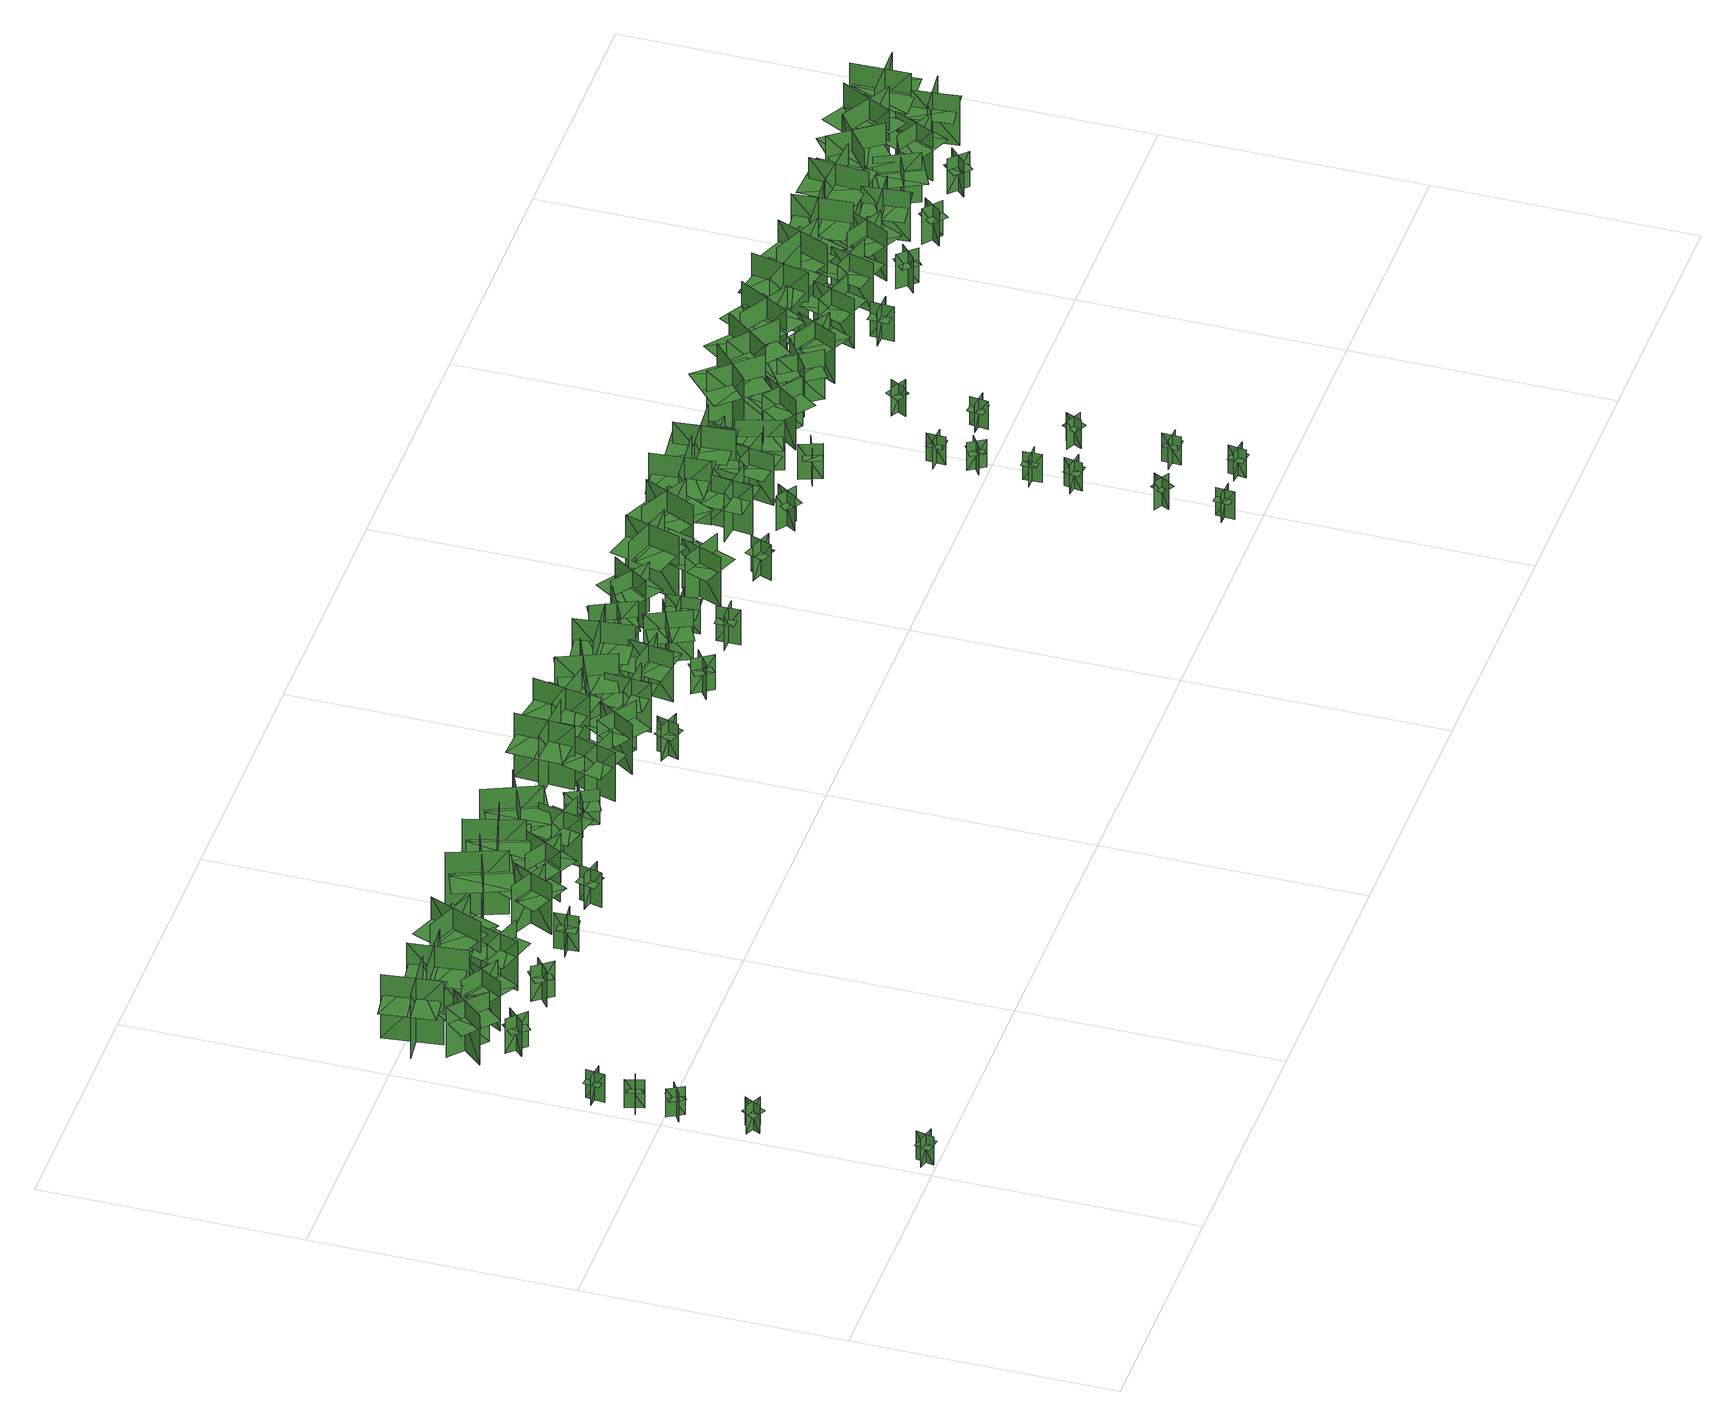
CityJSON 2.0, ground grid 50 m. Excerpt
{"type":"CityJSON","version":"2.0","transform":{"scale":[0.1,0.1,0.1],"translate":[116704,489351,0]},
"CityObjects":{
"tree1":{"type":"SolitaryVegetationObject","geometry":[{"type":"MultiSurface","lod":"1","boundaries":[[[0,1,2]],[[0,2,3]],[[4,5,6]],[[4,6,7]],[[8,9,10]],[[8,10,11]],[[8,11,12]],[[8,12,13]]]}]},
"tree2":{"type":"SolitaryVegetationObject","geometry":[{"type":"MultiSurface","lod":"1","boundaries":[[[14,15,16]],[[14,16,17]],[[18,19,20]],[[18,20,21]],[[22,23,24]],[[22,24,25]],[[22,25,26]],[[22,26,27]]]}]},
"tree3":{"type":"SolitaryVegetationObject","geometry":[{"type":"MultiSurface","lod":"1","boundaries":[[[28,29,30]],[[28,30,31]],[[32,33,34]],[[32,34,35]],[[36,37,38]],[[36,38,39]],[[36,39,40]],[[36,40,41]]]}]},
"tree4":{"type":"SolitaryVegetationObject","geometry":[{"type":"MultiSurface","lod":"1","boundaries":[[[42,43,44]],[[42,44,45]],[[46,47,48]],[[46,48,49]],[[50,51,52]],[[50,52,53]],[[50,53,54]],[[50,54,55]]]}]},
"tree5":{"type":"SolitaryVegetationObject","geometry":[{"type":"MultiSurface","lod":"1","boundaries":[[[56,57,58]],[[56,58,59]],[[60,61,62]],[[60,62,63]],[[64,65,66]],[[64,66,67]],[[64,67,68]],[[64,68,69]]]}]},
"tree6":{"type":"SolitaryVegetationObject","geometry":[{"type":"MultiSurface","lod":"1","boundaries":[[[70,71,72]],[[70,72,73]],[[74,75,76]],[[74,76,77]],[[78,79,80]],[[78,80,81]],[[78,81,82]],[[78,82,83]]]}]},
"tree7":{"type":"SolitaryVegetationObject","geometry":[{"type":"MultiSurface","lod":"1","boundaries":[[[84,85,86]],[[84,86,87]],[[88,89,90]],[[88,90,91]],[[92,93,94]],[[92,94,95]],[[92,95,96]],[[92,96,97]]]}]},
"tree8":{"type":"SolitaryVegetationObject","geometry":[{"type":"MultiSurface","lod":"1","boundaries":[[[98,99,100]],[[98,100,101]],[[102,103,104]],[[102,104,105]],[[106,107,108]],[[106,108,109]],[[106,109,110]],[[106,110,111]]]}]},
"tree9":{"type":"SolitaryVegetationObject","geometry":[{"type":"MultiSurface","lod":"1","boundaries":[[[112,113,114]],[[112,114,115]],[[116,117,118]],[[116,118,119]],[[120,121,122]],[[120,122,123]],[[120,123,124]],[[120,124,125]]]}]},
"tree10":{"type":"SolitaryVegetationObject","geometry":[{"type":"MultiSurface","lod":"1","boundaries":[[[126,127,128]],[[126,128,129]],[[130,131,132]],[[130,132,133]],[[134,135,136]],[[134,136,137]],[[134,137,138]],[[134,138,139]]]}]},
"tree11":{"type":"SolitaryVegetationObject","geometry":[{"type":"MultiSurface","lod":"1","boundaries":[[[140,141,142]],[[140,142,143]],[[144,145,146]],[[144,146,147]],[[148,149,150]],[[148,150,151]],[[148,151,152]],[[148,152,153]]]}]},
"tree12":{"type":"SolitaryVegetationObject","geometry":[{"type":"MultiSurface","lod":"1","boundaries":[[[154,155,156]],[[154,156,157]],[[158,159,160]],[[158,160,161]],[[162,163,164]],[[162,164,165]],[[162,165,166]],[[162,166,167]]]}]},
"tree13":{"type":"SolitaryVegetationObject","geometry":[{"type":"MultiSurface","lod":"1","boundaries":[[[168,169,170]],[[168,170,171]],[[172,173,174]],[[172,174,175]],[[176,177,178]],[[176,178,179]],[[176,179,180]],[[176,180,181]]]}]},
"tree14":{"type":"SolitaryVegetationObject","geometry":[{"type":"MultiSurface","lod":"1","boundaries":[[[182,183,184]],[[182,184,185]],[[186,187,188]],[[186,188,189]],[[190,191,192]],[[190,192,193]],[[190,193,194]],[[190,194,195]]]}]},
"tree15":{"type":"SolitaryVegetationObject","geometry":[{"type":"MultiSurface","lod":"1","boundaries":[[[196,197,198]],[[196,198,199]],[[200,201,202]],[[200,202,203]],[[204,205,206]],[[204,206,207]],[[204,207,208]],[[204,208,209]]]}]},
"tree16":{"type":"SolitaryVegetationObject","geometry":[{"type":"MultiSurface","lod":"1","boundaries":[[[210,211,212]],[[210,212,213]],[[214,215,216]],[[214,216,217]],[[218,219,220]],[[218,220,221]],[[218,221,222]],[[218,222,223]]]}]},
"tree17":{"type":"SolitaryVegetationObject","geometry":[{"type":"MultiSurface","lod":"1","boundaries":[[[224,225,226]],[[224,226,227]],[[228,229,230]],[[228,230,231]],[[232,233,234]],[[232,234,235]],[[232,235,236]],[[232,236,237]]]}]},
"tree18":{"type":"SolitaryVegetationObject","geometry":[{"type":"MultiSurface","lod":"1","boundaries":[[[238,239,240]],[[238,240,241]],[[242,243,244]],[[242,244,245]],[[246,247,248]],[[246,248,249]],[[246,249,250]],[[246,250,251]]]}]},
"tree19":{"type":"SolitaryVegetationObject","geometry":[{"type":"MultiSurface","lod":"1","boundaries":[[[252,253,254]],[[252,254,255]],[[256,257,258]],[[256,258,259]],[[260,261,262]],[[260,262,263]],[[260,263,264]],[[260,264,265]]]}]},
"tree20":{"type":"SolitaryVegetationObject","geometry":[{"type":"MultiSurface","lod":"1","boundaries":[[[266,267,268]],[[266,268,269]],[[270,271,272]],[[270,272,273]],[[274,275,276]],[[274,276,277]],[[274,277,278]],[[274,278,279]]]}]},
"tree21":{"type":"SolitaryVegetationObject","geometry":[{"type":"MultiSurface","lod":"1","boundaries":[[[280,281,282]],[[280,282,283]],[[284,285,286]],[[284,286,287]],[[288,289,290]],[[288,290,291]],[[288,291,292]],[[288,292,293]]]}]},
"tree22":{"type":"SolitaryVegetationObject","geometry":[{"type":"MultiSurface","lod":"1","boundaries":[[[294,295,296]],[[294,296,297]],[[298,299,300]],[[298,300,301]],[[302,303,304]],[[302,304,305]],[[302,305,306]],[[302,306,307]]]}]},
"tree23":{"type":"SolitaryVegetationObject","geometry":[{"type":"MultiSurface","lod":"1","boundaries":[[[308,309,310]],[[308,310,311]],[[312,313,314]],[[312,314,315]],[[316,317,318]],[[316,318,319]],[[316,319,320]],[[316,320,321]]]}]},
"tree24":{"type":"SolitaryVegetationObject","geometry":[{"type":"MultiSurface","lod":"1","boundaries":[[[322,323,324]],[[322,324,325]],[[326,327,328]],[[326,328,329]],[[330,331,332]],[[330,332,333]],[[330,333,334]],[[330,334,335]]]}]},
"tree25":{"type":"SolitaryVegetationObject","geometry":[{"type":"MultiSurface","lod":"1","boundaries":[[[336,337,338]],[[336,338,339]],[[340,341,342]],[[340,342,343]],[[344,345,346]],[[344,346,347]],[[344,347,348]],[[344,348,349]]]}]},
"tree26":{"type":"SolitaryVegetationObject","geometry":[{"type":"MultiSurface","lod":"1","boundaries":[[[350,351,352]],[[350,352,353]],[[354,355,356]],[[354,356,357]],[[358,359,360]],[[358,360,361]],[[358,361,362]],[[358,362,363]]]}]},
"tree27":{"type":"SolitaryVegetationObject","geometry":[{"type":"MultiSurface","lod":"1","boundaries":[[[364,365,366]],[[364,366,367]],[[368,369,370]],[[368,370,371]],[[372,373,374]],[[372,374,375]],[[372,375,376]],[[372,376,377]]]}]},
"tree28":{"type":"SolitaryVegetationObject","geometry":[{"type":"MultiSurface","lod":"1","boundaries":[[[378,379,380]],[[378,380,381]],[[382,383,384]],[[382,384,385]],[[386,387,388]],[[386,388,389]],[[386,389,390]],[[386,390,391]]]}]},
"tree29":{"type":"SolitaryVegetationObject","geometry":[{"type":"MultiSurface","lod":"1","boundaries":[[[392,393,394]],[[392,394,395]],[[396,397,398]],[[396,398,399]],[[400,401,402]],[[400,402,403]],[[400,403,404]],[[400,404,405]]]}]},
"tree30":{"type":"SolitaryVegetationObject","geometry":[{"type":"MultiSurface","lod":"1","boundaries":[[[406,407,408]],[[406,408,409]],[[410,411,412]],[[410,412,413]],[[414,415,416]],[[414,416,417]],[[414,417,418]],[[414,418,419]]]}]},
"tree31":{"type":"SolitaryVegetationObject","geometry":[{"type":"MultiSurface","lod":"1","boundaries":[[[420,421,422]],[[420,422,423]],[[424,425,426]],[[424,426,427]],[[428,429,430]],[[428,430,431]],[[428,431,432]],[[428,432,433]]]}]},
"tree32":{"type":"SolitaryVegetationObject","geometry":[{"type":"MultiSurface","lod":"1","boundaries":[[[434,435,436]],[[434,436,437]],[[438,439,440]],[[438,440,441]],[[442,443,444]],[[442,444,445]],[[442,445,446]],[[442,446,447]]]}]},
"tree33":{"type":"SolitaryVegetationObject","geometry":[{"type":"MultiSurface","lod":"1","boundaries":[[[448,449,450]],[[448,450,451]],[[452,453,454]],[[452,454,455]],[[456,457,458]],[[456,458,459]],[[456,459,460]],[[456,460,461]]]}]},
"tree34":{"type":"SolitaryVegetationObject","geometry":[{"type":"MultiSurface","lod":"1","boundaries":[[[462,463,464]],[[462,464,465]],[[466,467,468]],[[466,468,469]],[[470,471,472]],[[470,472,473]],[[470,473,474]],[[470,474,475]]]}]},
"tree35":{"type":"SolitaryVegetationObject","geometry":[{"type":"MultiSurface","lod":"1","boundaries":[[[476,477,478]],[[476,478,479]],[[480,481,482]],[[480,482,483]],[[484,485,486]],[[484,486,487]],[[484,487,488]],[[484,488,489]]]}]},
"tree36":{"type":"SolitaryVegetationObject","geometry":[{"type":"MultiSurface","lod":"1","boundaries":[[[490,491,492]],[[490,492,493]],[[494,495,496]],[[494,496,497]],[[498,499,500]],[[498,500,501]],[[498,501,502]],[[498,502,503]]]}]},
"tree37":{"type":"SolitaryVegetationObject","geometry":[{"type":"MultiSurface","lod":"1","boundaries":[[[504,505,506]],[[504,506,507]],[[508,509,510]],[[508,510,511]],[[512,513,514]],[[512,514,515]],[[512,515,516]],[[512,516,517]]]}]},
"tree38":{"type":"SolitaryVegetationObject","geometry":[{"type":"MultiSurface","lod":"1","boundaries":[[[518,519,520]],[[518,520,521]],[[522,523,524]],[[522,524,525]],[[526,527,528]],[[526,528,529]],[[526,529,530]],[[526,530,531]]]}]},
"tree39":{"type":"SolitaryVegetationObject","geometry":[{"type":"MultiSurface","lod":"1","boundaries":[[[532,533,534]],[[532,534,535]],[[536,537,538]],[[536,538,539]],[[540,541,542]],[[540,542,543]],[[540,543,544]],[[540,544,545]]]}]},
"tree40":{"type":"SolitaryVegetationObject","geometry":[{"type":"MultiSurface","lod":"1","boundaries":[[[546,547,548]],[[546,548,549]],[[550,551,552]],[[550,552,553]],[[554,555,556]],[[554,556,557]],[[554,557,558]],[[554,558,559]]]}]},
"tree41":{"type":"SolitaryVegetationObject","geometry":[{"type":"MultiSurface","lod":"1","boundaries":[[[560,561,562]],[[560,562,563]],[[564,565,566]],[[564,566,567]],[[568,569,570]],[[568,570,571]],[[568,571,572]],[[568,572,573]]]}]},
"tree42":{"type":"SolitaryVegetationObject","geometry":[{"type":"MultiSurface","lod":"1","boundaries":[[[574,575,576]],[[574,576,577]],[[578,579,580]],[[578,580,581]],[[582,583,584]],[[582,584,585]],[[582,585,586]],[[582,586,587]]]}]},
"tree43":{"type":"SolitaryVegetationObject","geometry":[{"type":"MultiSurface","lod":"1","boundaries":[[[588,589,590]],[[588,590,591]],[[592,593,594]],[[592,594,595]],[[596,597,598]],[[596,598,599]],[[596,599,600]],[[596,600,601]]]}]},
"tree44":{"type":"SolitaryVegetationObject","geometry":[{"type":"MultiSurface","lod":"1","boundaries":[[[602,603,604]],[[602,604,605]],[[606,607,608]],[[606,608,609]],[[610,611,612]],[[610,612,613]],[[610,613,614]],[[610,614,615]]]}]},
"tree45":{"type":"SolitaryVegetationObject","geometry":[{"type":"MultiSurface","lod":"1","boundaries":[[[616,617,618]],[[616,618,619]],[[620,621,622]],[[620,622,623]],[[624,625,626]],[[624,626,627]],[[624,627,628]],[[624,628,629]]]}]},
"tree46":{"type":"SolitaryVegetationObject","geometry":[{"type":"MultiSurface","lod":"1","boundaries":[[[630,631,632]],[[630,632,633]],[[634,635,636]],[[634,636,637]],[[638,639,640]],[[638,640,641]],[[638,641,642]],[[638,642,643]]]}]},
"tree47":{"type":"SolitaryVegetationObject","geometry":[{"type":"MultiSurface","lod":"1","boundaries":[[[644,645,646]],[[644,646,647]],[[648,649,650]],[[648,650,651]],[[652,653,654]],[[652,654,655]],[[652,655,656]],[[652,656,657]]]}]},
"tree48":{"type":"SolitaryVegetationObject","geometry":[{"type":"MultiSurface","lod":"1","boundaries":[[[658,659,660]],[[658,660,661]],[[662,663,664]],[[662,664,665]],[[666,667,668]],[[666,668,669]],[[666,669,670]],[[666,670,671]]]}]},
"tree49":{"type":"SolitaryVegetationObject","geometry":[{"type":"MultiSurface","lod":"1","boundaries":[[[672,673,674]],[[672,674,675]],[[676,677,678]],[[676,678,679]],[[680,681,682]],[[680,682,683]],[[680,683,684]],[[680,684,685]]]}]},
"tree50":{"type":"SolitaryVegetationObject","geometry":[{"type":"MultiSurface","lod":"1","boundaries":[[[686,687,688]],[[686,688,689]],[[690,691,692]],[[690,692,693]],[[694,695,696]],[[694,696,697]],[[694,697,698]],[[694,698,699]]]}]},
"tree51":{"type":"SolitaryVegetationObject","geometry":[{"type":"MultiSurface","lod":"1","boundaries":[[[700,701,702]],[[700,702,703]],[[704,705,706]],[[704,706,707]],[[708,709,710]],[[708,710,711]],[[708,711,712]],[[708,712,713]]]}]},
"tree52":{"type":"SolitaryVegetationObject","geometry":[{"type":"MultiSurface","lod":"1","boundaries":[[[714,715,716]],[[714,716,717]],[[718,719,720]],[[718,720,721]],[[722,723,724]],[[722,724,725]],[[722,725,726]],[[722,726,727]]]}]},
"tree53":{"type":"SolitaryVegetationObject","geometry":[{"type":"MultiSurface","lod":"1","boundaries":[[[728,729,730]],[[728,730,731]],[[732,733,734]],[[732,734,735]],[[736,737,738]],[[736,738,739]],[[736,739,740]],[[736,740,741]]]}]},
"tree54":{"type":"SolitaryVegetationObject","geometry":[{"type":"MultiSurface","lod":"1","boundaries":[[[742,743,744]],[[742,744,745]],[[746,747,748]],[[746,748,749]],[[750,751,752]],[[750,752,753]],[[750,753,754]],[[750,754,755]]]}]},
"tree55":{"type":"SolitaryVegetationObject","geometry":[{"type":"MultiSurface","lod":"1","boundaries":[[[756,757,758]],[[756,758,759]],[[760,761,762]],[[760,762,763]],[[764,765,766]],[[764,766,767]],[[764,767,768]],[[764,768,769]]]}]},
"tree56":{"type":"SolitaryVegetationObject","geometry":[{"type":"MultiSurface","lod":"1","boundaries":[[[770,771,772]],[[770,772,773]],[[774,775,776]],[[774,776,777]],[[778,779,780]],[[778,780,781]],[[778,781,782]],[[778,782,783]]]}]},
"tree57":{"type":"SolitaryVegetationObject","geometry":[{"type":"MultiSurface","lod":"1","boundaries":[[[784,785,786]],[[784,786,787]],[[788,789,790]],[[788,790,791]],[[792,793,794]],[[792,794,795]],[[792,795,796]],[[792,796,797]]]}]},
"tree58":{"type":"SolitaryVegetationObject","geometry":[{"type":"MultiSurface","lod":"1","boundaries":[[[798,799,800]],[[798,800,801]],[[802,803,804]],[[802,804,805]],[[806,807,808]],[[806,808,809]],[[806,809,810]],[[806,810,811]]]}]},
"tree59":{"type":"SolitaryVegetationObject","geometry":[{"type":"MultiSurface","lod":"1","boundaries":[[[812,813,814]],[[812,814,815]],[[816,817,818]],[[816,818,819]],[[820,821,822]],[[820,822,823]],[[820,823,824]],[[820,824,825]]]}]},
"tree60":{"type":"SolitaryVegetationObject","geometry":[{"type":"MultiSurface","lod":"1","boundaries":[[[826,827,828]],[[826,828,829]],[[830,831,832]],[[830,832,833]],[[834,835,836]],[[834,836,837]],[[834,837,838]],[[834,838,839]]]}]},
"tree61":{"type":"SolitaryVegetationObject","geometry":[{"type":"MultiSurface","lod":"1","boundaries":[[[840,841,842]],[[840,842,843]],[[844,845,846]],[[844,846,847]],[[848,849,850]],[[848,850,851]],[[848,851,852]],[[848,852,853]]]}]},
"tree62":{"type":"SolitaryVegetationObject","geometry":[{"type":"MultiSurface","lod":"1","boundaries":[[[854,855,856]],[[854,856,857]],[[858,859,860]],[[858,860,861]],[[862,863,864]],[[862,864,865]],[[862,865,866]],[[862,866,867]]]}]},
"tree63":{"type":"SolitaryVegetationObject","geometry":[{"type":"MultiSurface","lod":"1","boundaries":[[[868,869,870]],[[868,870,871]],[[872,873,874]],[[872,874,875]],[[876,877,878]],[[876,878,879]],[[876,879,880]],[[876,880,881]]]}]},
"tree64":{"type":"SolitaryVegetationObject","geometry":[{"type":"MultiSurface","lod":"1","boundaries":[[[882,883,884]],[[882,884,885]],[[886,887,888]],[[886,888,889]],[[890,891,892]],[[890,892,893]],[[890,893,894]],[[890,894,895]]]}]},
"tree65":{"type":"SolitaryVegetationObject","geometry":[{"type":"MultiSurface","lod":"1","boundaries":[[[896,897,898]],[[896,898,899]],[[900,901,902]],[[900,902,903]],[[904,905,906]],[[904,906,907]],[[904,907,908]],[[904,908,909]]]}]},
"tree66":{"type":"SolitaryVegetationObject","geometry":[{"type":"MultiSurface","lod":"1","boundaries":[[[910,911,912]],[[910,912,913]],[[914,915,916]],[[914,916,917]],[[918,919,920]],[[918,920,921]],[[918,921,922]],[[918,922,923]]]}]},
"tree67":{"type":"SolitaryVegetationObject","geometry":[{"type":"MultiSurface","lod":"1","boundaries":[[[924,925,926]],[[924,926,927]],[[928,929,930]],[[928,930,931]],[[932,933,934]],[[932,934,935]],[[932,935,936]],[[932,936,937]]]}]},
"tree68":{"type":"SolitaryVegetationObject","geometry":[{"type":"MultiSurface","lod":"1","boundaries":[[[938,939,940]],[[938,940,941]],[[942,943,944]],[[942,944,945]],[[946,947,948]],[[946,948,949]],[[946,949,950]],[[946,950,951]]]}]},
"tree69":{"type":"SolitaryVegetationObject","geometry":[{"type":"MultiSurface","lod":"1","boundaries":[[[952,953,954]],[[952,954,955]],[[956,957,958]],[[956,958,959]],[[960,961,962]],[[960,962,963]],[[960,963,964]],[[960,964,965]]]}]},
"tree70":{"type":"SolitaryVegetationObject","geometry":[{"type":"MultiSurface","lod":"1","boundaries":[[[966,967,968]],[[966,968,969]],[[970,971,972]],[[970,972,973]],[[974,975,976]],[[974,976,977]],[[974,977,978]],[[974,978,979]]]}]},
"tree71":{"type":"SolitaryVegetationObject","geometry":[{"type":"MultiSurface","lod":"1","boundaries":[[[980,981,982]],[[980,982,983]],[[984,985,986]],[[984,986,987]],[[988,989,990]],[[988,990,991]],[[988,991,992]],[[988,992,993]]]}]},
"tree72":{"type":"SolitaryVegetationObject","geometry":[{"type":"MultiSurface","lod":"1","boundaries":[[[994,995,996]],[[994,996,997]],[[998,999,1000]],[[998,1000,1001]],[[1002,1003,1004]],[[1002,1004,1005]],[[1002,1005,1006]],[[1002,1006,1007]]]}]},
"tree73":{"type":"SolitaryVegetationObject","geometry":[{"type":"MultiSurface","lod":"1","boundaries":[[[1008,1009,1010]],[[1008,1010,1011]],[[1012,1013,1014]],[[1012,1014,1015]],[[1016,1017,1018]],[[1016,1018,1019]],[[1016,1019,1020]],[[1016,1020,1021]]]}]},
"tree74":{"type":"SolitaryVegetationObject","geometry":[{"type":"MultiSurface","lod":"1","boundaries":[[[1022,1023,1024]],[[1022,1024,1025]],[[1026,1027,1028]],[[1026,1028,1029]],[[1030,1031,1032]],[[1030,1032,1033]],[[1030,1033,1034]],[[1030,1034,1035]]]}]},
"tree75":{"type":"SolitaryVegetationObject","geometry":[{"type":"MultiSurface","lod":"1","boundaries":[[[1036,1037,1038]],[[1036,1038,1039]],[[1040,1041,1042]],[[1040,1042,1043]],[[1044,1045,1046]],[[1044,1046,1047]],[[1044,1047,1048]],[[1044,1048,1049]]]}]},
"tree76":{"type":"SolitaryVegetationObject","geometry":[{"type":"MultiSurface","lod":"1","boundaries":[[[1050,1051,1052]],[[1050,1052,1053]],[[1054,1055,1056]],[[1054,1056,1057]],[[1058,1059,1060]],[[1058,1060,1061]],[[1058,1061,1062]],[[1058,1062,1063]]]}]},
"tree77":{"type":"SolitaryVegetationObject","geometry":[{"type":"MultiSurface","lod":"1","boundaries":[[[1064,1065,1066]],[[1064,1066,1067]],[[1068,1069,1070]],[[1068,1070,1071]],[[1072,1073,1074]],[[1072,1074,1075]],[[1072,1075,1076]],[[1072,1076,1077]]]}]},
"tree78":{"type":"SolitaryVegetationObject","geometry":[{"type":"MultiSurface","lod":"1","boundaries":[[[1078,1079,1080]],[[1078,1080,1081]],[[1082,1083,1084]],[[1082,1084,1085]],[[1086,1087,1088]],[[1086,1088,1089]],[[1086,1089,1090]],[[1086,1090,1091]]]}]},
"tree79":{"type":"SolitaryVegetationObject","geometry":[{"type":"MultiSurface","lod":"1","boundaries":[[[1092,1093,1094]],[[1092,1094,1095]],[[1096,1097,1098]],[[1096,1098,1099]],[[1100,1101,1102]],[[1100,1102,1103]],[[1100,1103,1104]],[[1100,1104,1105]]]}]},
"tree80":{"type":"SolitaryVegetationObject","geometry":[{"type":"MultiSurface","lod":"1","boundaries":[[[1106,1107,1108]],[[1106,1108,1109]],[[1110,1111,1112]],[[1110,1112,1113]],[[1114,1115,1116]],[[1114,1116,1117]],[[1114,1117,1118]],[[1114,1118,1119]]]}]},
"tree81":{"type":"SolitaryVegetationObject","geometry":[{"type":"MultiSurface","lod":"1","boundaries":[[[1120,1121,1122]],[[1120,1122,1123]],[[1124,1125,1126]],[[1124,1126,1127]],[[1128,1129,1130]],[[1128,1130,1131]],[[1128,1131,1132]],[[1128,1132,1133]]]}]},
"tree82":{"type":"SolitaryVegetationObject","geometry":[{"type":"MultiSurface","lod":"1","boundaries":[[[1134,1135,1136]],[[1134,1136,1137]],[[1138,1139,1140]],[[1138,1140,1141]],[[1142,1143,1144]],[[1142,1144,1145]],[[1142,1145,1146]],[[1142,1146,1147]]]}]},
"tree83":{"type":"SolitaryVegetationObject","geometry":[{"type":"MultiSurface","lod":"1","boundaries":[[[1148,1149,1150]],[[1148,1150,1151]],[[1152,1153,1154]],[[1152,1154,1155]],[[1156,1157,1158]],[[1156,1158,1159]],[[1156,1159,1160]],[[1156,1160,1161]]]}]},
"tree84":{"type":"SolitaryVegetationObject","geometry":[{"type":"MultiSurface","lod":"1","boundaries":[[[1162,1163,1164]],[[1162,1164,1165]],[[1166,1167,1168]],[[1166,1168,1169]],[[1170,1171,1172]],[[1170,1172,1173]],[[1170,1173,1174]],[[1170,1174,1175]]]}]}
},
"vertices":[
[9,23,12],[44,15,12],[44,15,74],[9,23,74],[22,3,12],[22,3,74],[30,38,74],[30,38,12],[22,4,54],[37,1,54],[43,29,54],[28,32,54],[14,36,54],[7,7,54],
[11,345,13],[43,329,13],[43,329,75],[11,345,75],[18,323,13],[18,323,75],[35,355,75],[35,355,13],[19,324,55],[32,317,55],[45,343,55],[32,349,55],[19,356,55],[5,331,55],
[36,465,11],[18,496,11],[18,496,73],[36,465,73],[42,488,11],[42,488,73],[11,470,73],[11,470,11],[41,488,53],[33,501,53],[8,486,53],[16,473,53],[23,460,53],[48,475,53],
[33,539,11],[23,574,11],[23,574,73],[33,539,73],[45,560,11],[45,560,73],[10,550,73],[10,550,11],[44,560,53],[40,574,53],[12,567,53],[16,552,53],[20,537,53],[48,545,53],
[30,647,12],[26,611,12],[26,611,74],[30,647,74],[11,632,12],[11,632,74],[47,628,74],[47,628,12],[13,632,54],[11,617,54],[40,614,54],[42,629,54],[43,644,54],[15,647,54],
[109,819,13],[141,787,13],[141,787,90],[109,819,90],[109,789,13],[109,789,90],[141,821,90],[141,821,13],[110,791,65],[123,777,65],[149,802,65],[136,816,65],[123,829,65],[97,804,65],
[68,854,10],[127,920,10],[127,920,120],[68,854,120],[138,858,10],[72,917,10],[72,917,120],[138,858,120],[77,854,84],[108,827,84],[165,894,84],[134,921,84],[103,947,84],[46,880,84],
[162,988,11],[49,975,11],[49,975,152],[162,988,152],[91,1043,11],[104,931,11],[104,931,152],[91,1043,152],[154,995,107],[147,1047,107],[35,1032,107],[42,980,107],[48,928,107],[161,943,107],
[156,915,10],[232,871,10],[232,871,119],[156,915,119],[173,848,10],[218,923,10],[218,923,119],[173,848,119],[157,907,84],[137,872,84],[214,828,84],[234,864,84],[254,899,84],[177,943,84],
[133,971,11],[246,982,11],[246,982,152],[133,971,152],[203,914,11],[191,1026,11],[191,1026,152],[203,914,152],[141,963,107],[147,911,107],[260,925,107],[253,977,107],[247,1029,107],[135,1015,107],
[300,818,9],[265,791,9],[265,791,87],[300,818,87],[271,822,9],[271,822,87],[298,786,87],[298,786,9],[272,821,62],[257,809,62],[279,781,62],[294,792,62],[309,804,62],[287,832,62],
[354,874,9],[271,902,9],[271,902,118],[354,874,118],[323,937,9],[295,853,9],[295,853,118],[323,937,118],[351,882,83],[363,920,83],[279,947,83],[267,908,83],[255,869,83],[339,843,83],
[253,1002,11],[358,960,11],[358,960,152],[253,1002,152],[288,919,11],[331,1024,11],[331,1024,152],[288,919,152],[257,992,106],[238,944,106],[343,903,106],[362,951,106],[381,1000,106],[276,1041,106],
[407,801,13],[452,805,13],[452,805,91],[407,801,91],[430,782,13],[430,782,91],[427,827,91],[427,827,13],[430,783,66],[449,785,66],[446,821,66],[427,819,66],[408,818,66],[411,782,66],
[442,909,11],[522,872,11],[522,872,121],[442,909,121],[466,843,11],[504,923,11],[504,923,121],[466,843,121],[445,901,85],[428,864,85],[508,828,85],[525,865,85],[542,902,85],[461,938,85],
[461,1038,11],[500,932,11],[500,932,152],[461,1038,152],[423,956,11],[529,995,11],[529,995,152],[423,956,152],[456,1029,106],[407,1010,106],[448,904,106],[497,923,106],[545,942,106],[505,1048,106],
[573,824,14],[562,780,14],[562,780,91],[573,824,91],[548,808,14],[548,808,91],[591,797,91],[591,797,14],[549,808,66],[545,789,66],[580,781,66],[584,799,66],[589,818,66],[554,826,66],
[600,932,13],[558,855,13],[558,855,123],[600,932,123],[533,912,13],[610,870,13],[610,870,123],[533,912,123],[592,930,87],[556,949,87],[515,871,87],[551,852,87],[587,833,87],[628,911,87],
[565,1038,10],[595,929,10],[595,929,151],[565,1038,151],[521,960,10],[630,990,10],[630,990,151],[521,960,151],[560,1029,106],[509,1014,106],[541,906,106],[591,920,106],[642,935,106],[610,1044,106],
[725,875,10],[640,896,10],[640,896,120],[725,875,120],[689,935,10],[668,849,10],[668,849,120],[689,935,120],[721,882,84],[731,922,84],[645,942,84],[636,902,84],[626,862,84],[712,842,84],
[655,1033,10],[700,929,10],[700,929,151],[655,1033,151],[622,949,10],[726,995,10],[726,994,151],[622,949,151],[650,1023,106],[603,1001,106],[650,898,106],[698,920,106],[745,942,106],[698,1045,106],
[747,872,12],[804,899,12],[804,899,90],[747,872,90],[794,855,12],[767,912,12],[767,912,90],[794,855,90],[753,870,65],[765,843,65],[822,871,65],[809,897,65],[796,923,65],[740,896,65],
[927,872,10],[842,897,10],[842,897,119],[927,872,119],[893,934,10],[868,849,10],[868,849,119],[893,934,119],[923,880,84],[934,919,84],[849,942,84],[838,903,84],[828,864,84],[912,841,84],
[945,973,10],[832,979,10],[832,979,151],[945,973,151],[885,1040,10],[879,927,10],[879,927,151],[885,1040,151],[938,981,106],[940,1033,106],[827,1038,106],[825,986,106],[823,933,106],[936,929,106],
[954,844,8],[1003,917,8],[1003,917,118],[954,844,118],[1023,858,8],[949,907,8],[949,907,118],[1023,858,118],[962,845,83],[996,823,83],[1044,897,83],[1010,919,83],[975,941,83],[928,867,83],
[1002,805,11],[1045,791,11],[1045,791,88],[1002,805,88],[1016,778,11],[1016,778,88],[1029,821,88],[1029,821,11],[1016,780,63],[1034,774,63],[1045,809,63],[1027,814,63],[1009,820,63],[998,785,63],
[1043,964,10],[931,985,10],[931,985,151],[1043,964,151],[992,1038,10],[971,927,10],[971,927,151],[992,1038,151],[1037,973,105],[1046,1025,105],[934,1044,105],[926,992,105],[917,940,105],[1028,922,105],
[1129,881,10],[1041,887,10],[1041,887,119],[1129,881,119],[1083,934,10],[1077,846,10],[1077,846,119],[1083,934,119],[1124,888,84],[1126,929,84],[1038,933,84],[1036,892,84],[1034,852,84],[1122,847,84],
[1021,949,10],[1126,992,10],[1126,992,151],[1021,949,151],[1104,915,10],[1061,1019,10],[1061,1019,151],[1104,915,151],[1031,945,106],[1051,897,106],[1155,941,106],[1135,989,106],[1114,1037,106],[1010,993,106],
[1133,892,9],[1220,879,9],[1220,879,119],[1133,892,119],[1175,836,9],[1188,923,9],[1188,923,119],[1175,836,119],[1138,885,84],[1132,845,84],[1219,833,84],[1225,874,84],[1230,914,84],[1143,926,84],
[1239,809,6],[1202,783,6],[1202,783,83],[1239,809,83],[1210,814,6],[1210,814,83],[1235,777,83],[1235,777,6],[1211,813,58],[1195,802,58],[1216,772,58],[1231,783,58],[1247,794,58],[1226,824,58],
[1118,966,11],[1231,978,11],[1231,978,152],[1118,966,152],[1189,910,11],[1176,1022,11],[1176,1022,152],[1189,910,152],[1126,958,106],[1133,907,106],[1245,921,106],[1238,973,106],[1232,1025,106],[1119,1010,106],
[1236,863,9],[1317,899,9],[1317,899,119],[1236,863,119],[1302,838,9],[1266,918,9],[1266,918,119],[1302,838,119],[1244,859,84],[1261,823,84],[1341,860,84],[1324,897,84],[1307,933,84],[1227,896,84],
[1325,994,12],[1246,955,12],[1246,955,121],[1325,994,121],[1258,1017,12],[1297,938,12],[1297,938,121],[1258,1017,121],[1317,997,86],[1298,1033,86],[1220,993,86],[1239,957,86],[1257,921,86],[1335,961,86],
[1395,796,4],[1350,795,4],[1350,795,81],[1395,796,81],[1373,817,4],[1373,817,81],[1374,772,81],[1374,772,4],[1373,815,56],[1354,815,56],[1355,779,56],[1374,779,56],[1393,779,56],[1392,815,56],
[1337,880,11],[1399,884,11],[1399,884,89],[1337,880,89],[1374,847,11],[1370,910,11],[1370,910,89],[1374,847,89],[1341,876,64],[1343,847,64],[1406,852,64],[1404,881,64],[1401,910,64],[1339,905,64],
[1404,1013,13],[1354,941,13],[1354,941,123],[1404,1013,123],[1335,1000,13],[1408,951,13],[1408,951,123],[1335,1000,123],[1396,1012,87],[1362,1035,87],[1313,961,87],[1347,939,87],[1381,917,87],[1430,990,87],
[1461,836,10],[1494,917,10],[1494,917,120],[1461,836,120],[1525,862,10],[1444,896,10],[1444,896,120],[1525,862,120],[1468,838,85],[1506,823,85],[1539,905,85],[1501,920,85],[1463,935,85],[1431,853,85],
[1415,991,11],[1524,959,11],[1524,959,152],[1415,991,152],[1458,912,11],[1490,1020,11],[1490,1020,152],[1458,912,152],[1420,981,107],[1406,931,107],[1515,900,107],[1529,951,107],[1543,1001,107],[1434,1031,107],
[1577,815,10],[1561,773,10],[1561,773,88],[1577,815,88],[1550,803,10],[1550,803,88],[1592,787,88],[1592,787,10],[1551,802,63],[1545,784,63],[1579,772,63],[1585,790,63],[1592,808,63],[1557,820,63],
[1520,999,11],[1622,949,11],[1622,949,152],[1520,999,152],[1550,914,11],[1599,1015,11],[1599,1015,152],[1550,914,152],[1523,988,107],[1501,941,107],[1604,893,107],[1626,941,107],[1648,988,107],[1545,1036,107],
[1728,875,12],[1640,884,12],[1640,884,121],[1728,875,121],[1684,929,12],[1674,842,12],[1674,842,121],[1684,929,121],[1723,882,86],[1726,922,86],[1639,930,86],[1635,889,86],[1632,849,86],[1719,841,86],
[1707,775,12],[1732,813,12],[1732,813,89],[1707,775,89],[1736,781,12],[1736,781,89],[1699,806,89],[1699,806,12],[1735,782,64],[1745,798,64],[1715,818,64],[1705,802,64],[1694,786,64],[1724,766,64],
[1742,975,11],[1629,965,11],[1629,965,152],[1742,975,152],[1673,1033,11],[1683,920,11],[1683,920,152],[1673,1033,152],[1734,982,107],[1729,1034,107],[1616,1022,107],[1621,970,107],[1627,918,107],[1740,930,107],
[1969,79,12],[1966,43,12],[1966,43,73],[1969,79,73],[1951,64,12],[1951,64,73],[1986,61,73],[1986,61,12],[1952,64,54],[1951,49,54],[1979,46,54],[1981,61,54],[1982,76,54],[1953,79,54],
[1959,163,12],[1976,195,12],[1976,195,74],[1959,163,74],[1982,170,12],[1982,170,74],[1950,187,74],[1950,187,12],[1981,170,54],[1988,184,54],[1962,197,54],[1955,184,54],[1948,171,54],[1973,157,54],
[1769,832,11],[1784,918,11],[1784,918,121],[1769,832,121],[1826,872,11],[1739,887,11],[1739,887,121],[1826,872,121],[1776,836,85],[1816,830,85],[1829,917,85],[1789,923,85],[1749,929,85],[1736,842,85],
[1952,343,12],[1988,337,12],[1988,337,74],[1952,343,74],[1966,324,12],[1966,324,74],[1972,359,74],[1972,359,12],[1966,325,54],[1981,322,54],[1986,351,54],[1971,353,54],[1956,356,54],[1951,327,54],
[1780,906,11],[1771,1019,11],[1771,1019,152],[1780,906,152],[1839,974,11],[1726,965,11],[1726,965,152],[1839,974,152],[1788,914,106],[1840,919,106],[1829,1031,106],[1777,1026,106],[1725,1021,106],[1736,909,106],
[1987,419,11],[1951,418,11],[1951,418,73],[1987,419,73],[1969,435,11],[1969,435,73],[1970,399,73],[1970,399,11],[1969,434,53],[1954,434,53],[1955,405,53],[1970,405,53],[1985,405,53],[1984,434,53],
[1844,784,9],[1886,800,9],[1886,800,87],[1844,784,87],[1871,772,9],[1871,772,87],[1855,814,87],[1855,814,9],[1871,774,62],[1888,780,62],[1875,814,62],[1857,807,62],[1840,800,62],[1853,767,62],
[2069,77,14],[2105,72,14],[2105,72,76],[2069,77,76],[2084,58,14],[2084,58,76],[2089,93,76],[2089,93,14],[2084,59,56],[2099,57,56],[2103,86,56],[2088,88,56],[2073,90,56],[2069,61,56],
[1983,530,15],[1953,511,15],[1953,511,77],[1983,530,77],[1960,535,15],[1960,535,77],[1979,504,77],[1979,504,15],[1961,534,57],[1948,526,57],[1963,501,57],[1976,509,57],[1989,517,57],[1974,542,57],
[1909,896,10],[1825,869,10],[1825,869,120],[1909,896,120],[1847,928,10],[1874,844,10],[1874,844,120],[1847,928,120],[1902,900,85],[1889,939,85],[1806,911,85],[1819,872,85],[1832,833,85],[1915,862,85],
[2088,179,13],[2089,215,13],[2089,215,75],[2088,179,75],[2105,195,13],[2105,195,75],[2069,197,75],[2069,197,13],[2104,195,55],[2105,210,55],[2076,211,55],[2075,196,55],[2074,181,55],[2103,180,55],
[1969,577,11],[1971,613,11],[1971,613,73],[1969,577,73],[1987,593,11],[1987,593,73],[1951,595,73],[1951,595,11],[1986,593,53],[1987,608,53],[1958,610,53],[1957,595,53],[1956,579,53],[1985,578,53],
[1833,982,12],[1892,960,12],[1892,960,90],[1833,982,90],[1853,937,12],[1876,995,12],[1876,995,90],[1853,937,90],[1835,977,65],[1825,950,65],[1884,928,65],[1894,955,65],[1904,983,65],[1845,1004,65],
[2082,362,13],[2097,394,13],[2097,394,75],[2082,362,75],[2104,370,13],[2104,370,75],[2072,385,75],[2072,385,13],[2103,370,55],[2110,384,55],[2084,397,55],[2077,383,55],[2070,369,55],[2096,357,55],
[1934,842,10],[1988,912,10],[1988,912,120],[1934,842,120],[2004,851,10],[1934,904,10],[1934,904,120],[2004,851,120],[1943,842,84],[1976,818,84],[2027,889,84],[1995,913,84],[1962,937,84],[1910,866,84],
[2091,570,13],[2087,534,13],[2087,534,75],[2091,570,75],[2072,555,13],[2072,555,75],[2108,551,75],[2108,551,13],[2073,555,55],[2072,540,55],[2101,537,55],[2102,552,55],[2104,567,55],[2075,570,55],
[2007,921,10],[1932,1006,10],[1932,1006,151],[2007,921,151],[2013,1011,10],[1928,936,10],[1928,936,151],[2013,1011,151],[2009,932,105],[2047,967,105],[1971,1051,105],[1932,1015,105],[1894,980,105],[1970,897,105],
[2100,717,11],[2083,685,11],[2083,685,73],[2100,717,73],[2077,710,11],[2077,710,73],[2108,693,73],[2108,693,11],[2078,710,53],[2071,696,53],[2096,683,53],[2103,696,53],[2110,709,53],[2085,723,53],
[2092,837,9],[2043,910,9],[2043,910,119],[2092,837,119],[2106,906,9],[2032,857,9],[2032,857,119],[2106,906,119],[2094,845,84],[2127,868,84],[2077,941,84],[2044,917,84],[2010,894,84],[2061,822,84],
[2115,927,9],[2026,998,9],[2026,998,150],[2115,927,150],[2105,1017,9],[2034,929,9],[2034,929,150],[2105,1017,150],[2114,938,105],[2146,979,105],[2057,1049,105],[2025,1007,105],[1993,966,105],[2082,897,105],
[2118,900,10],[2196,860,10],[2196,860,120],[2118,900,120],[2139,833,10],[2180,912,10],[2180,912,120],[2139,833,120],[2120,892,85],[2102,856,85],[2181,816,85],[2199,853,85],[2217,889,85],[2138,928,85],
[2197,1022,10],[2140,923,10],[2140,923,151],[2197,1022,151],[2110,998,10],[2208,942,10],[2208,942,151],[2110,998,151],[2186,1020,106],[2140,1045,106],[2086,946,106],[2132,920,106],[2177,895,106],[2232,994,106],
[2287,813,11],[2284,768,11],[2284,768,88],[2287,813,88],[2264,793,11],[2264,793,88],[2309,791,88],[2309,791,11],[2266,793,63],[2265,774,63],[2301,772,63],[2302,791,63],[2303,810,63],[2267,812,63],
[2246,830,10],[2275,913,10],[2275,913,120],[2246,830,120],[2309,861,10],[2226,889,10],[2226,889,120],[2309,861,120],[2254,833,85],[2293,820,85],[2320,904,85],[2281,917,85],[2242,929,85],[2215,845,85],
[2329,954,11],[2218,977,11],[2218,977,152],[2329,954,152],[2280,1029,11],[2256,918,11],[2256,918,152],[2280,1029,152],[2324,963,106],[2334,1014,106],[2222,1036,106],[2212,984,106],[2203,933,106],[2314,912,106],
[2354,828,11],[2378,913,11],[2378,913,121],[2354,828,121],[2415,863,11],[2330,886,11],[2330,886,121],[2415,863,121],[2362,832,85],[2401,821,85],[2423,907,85],[2384,917,85],[2344,927,85],[2322,842,85],
[2311,993,8],[2415,948,8],[2415,948,149],[2311,993,149],[2345,910,8],[2389,1014,8],[2389,1014,149],[2345,910,149],[2315,983,104],[2295,935,104],[2400,892,104],[2419,940,104],[2439,989,104],[2335,1031,104],
[2454,775,16],[2424,808,16],[2424,808,93],[2454,775,93],[2456,805,16],[2456,805,93],[2423,775,93],[2423,775,16],[2455,804,68],[2442,818,68],[2415,793,68],[2428,779,68],[2440,765,68],[2467,790,68],
[2426,898,11],[2504,859,11],[2504,859,121],[2426,898,121],[2448,832,11],[2487,910,11],[2487,910,121],[2448,832,121],[2428,890,86],[2410,854,86],[2489,815,86],[2507,852,86],[2525,889,86],[2446,927,86],
[2409,960,8],[2521,969,8],[2521,969,149],[2409,960,149],[2477,902,8],[2468,1014,8],[2468,1014,149],[2477,902,149],[2416,952,103],[2421,900,103],[2534,911,103],[2529,964,103],[2524,1016,103],[2411,1005,103],
[2573,773,11],[2601,808,11],[2601,808,89],[2573,773,89],[2603,776,11],[2603,776,89],[2568,804,89],[2568,804,11],[2602,777,64],[2613,792,64],[2585,815,64],[2573,800,64],[2562,785,64],[2590,762,64],
[2517,870,10],[2604,879,10],[2604,879,120],[2517,870,120],[2571,826,10],[2562,914,10],[2562,914,120],[2571,826,120],[2523,865,84],[2527,824,84],[2615,835,84],[2610,875,84],[2606,915,84],[2518,905,84],
[2567,901,10],[2575,1014,10],[2575,1014,151],[2567,901,151],[2635,960,10],[2522,968,10],[2522,968,151],[2635,960,151],[2576,907,106],[2628,904,106],[2634,1018,106],[2582,1020,106],[2529,1023,106],[2523,910,106],
[2648,919,10],[2686,840,10],[2686,840,120],[2648,919,120],[2624,854,10],[2704,891,10],[2704,891,120],[2624,854,120],[2645,912,84],[2609,894,84],[2647,815,84],[2684,833,84],[2720,850,84],[2682,930,84],
[2621,926,11],[2711,994,11],[2711,994,152],[2621,926,152],[2710,914,11],[2642,1004,11],[2642,1004,152],[2710,914,152],[2631,924,106],[2663,883,106],[2753,952,106],[2720,994,106],[2688,1035,106],[2599,965,106],
[2719,803,12],[2751,772,12],[2751,772,90],[2719,803,90],[2719,773,12],[2719,773,90],[2751,805,90],[2751,805,12],[2720,775,65],[2734,761,65],[2759,787,65],[2746,800,65],[2732,814,65],[2707,788,65],
[2789,920,9],[2751,840,9],[2751,840,118],[2789,920,118],[2723,897,9],[2802,858,9],[2802,858,118],[2723,897,118],[2781,917,83],[2744,934,83],[2707,854,83],[2744,837,83],[2781,820,83],[2818,900,83],
[2800,1019,10],[2747,919,10],[2747,919,151],[2800,1019,151],[2714,993,10],[2814,939,10],[2814,939,151],[2714,993,151],[2790,1017,106],[2744,1041,106],[2691,940,106],[2738,916,106],[2784,892,106],[2836,992,106],
[2862,824,10],[2854,911,10],[2854,911,120],[2862,824,120],[2907,878,10],[2819,870,10],[2819,870,120],[2907,878,120],[2868,830,84],[2908,834,84],[2898,922,84],[2858,917,84],[2818,913,84],[2827,825,84],
[2860,1026,9],[2862,913,9],[2862,913,150],[2860,1026,150],[2798,961,9],[2911,963,9],[2911,963,150],[2798,961,150],[2852,1019,105],[2800,1016,105],[2804,903,105],[2857,905,105],[2909,908,105],[2904,1021,105]
]}
